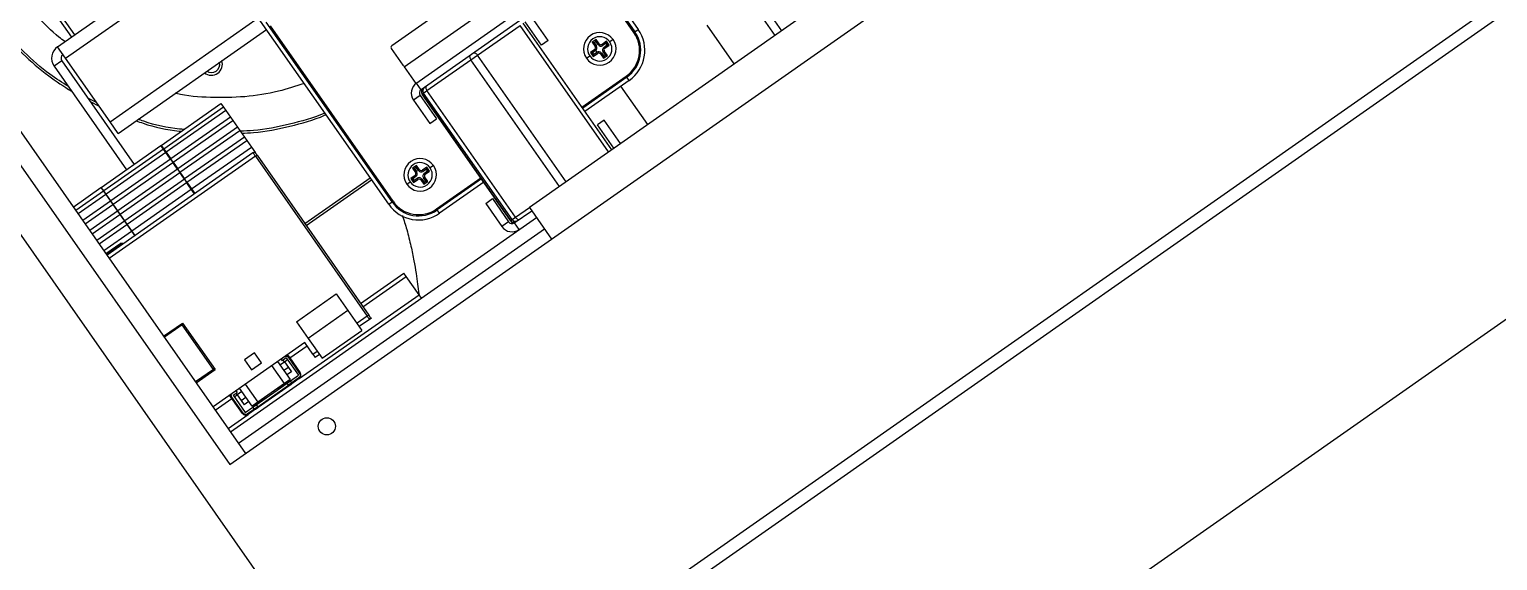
# Model space of a CAD drawing. Header units: millimetres. Extents: x 152904052 to 153933663, y 538271515 to 539240469.
# Drawn here: x 153347333.9 to 153347695.3, y 538942794.8 to 538942925.5 of the extents above; entities that cross this region are included whole.
import ezdxf

# ---------------------------------------------------------------- set-up
doc = ezdxf.new("R2010")
doc.units = ezdxf.units.MM
doc.layers.add('POWR', color=5, linetype='Continuous')

msp = doc.modelspace()

# ---------------------------------------------------------------- linework, layer by layer
at = {"layer": 'POWR', "color": 7}
for p, q in [((153347424.9, 538942742.77), (153348269.45, 538943334.13)), ((153347426.68, 538942740.23), (153348271.22, 538943331.59)), ((153347462.18, 538942689.53), (153348306.73, 538943280.89)), ((153347383.17, 538942818.42), (153347694.89, 538943036.69)), ((153347678.14, 538943036.56), (153347456.97, 538942881.69)), ((153347424.49, 538942742.49), (153347237.73, 538943009.2)), ((153347262.72, 538942990.44), (153347383.17, 538942818.42)), ((153347266.65, 538942993.19), (153347387.1, 538942821.17)), ((153347451.06, 538942972.16), (153347483.75, 538942925.47)), ((153347451.96, 538942969.13), (153347482.93, 538942924.9)), ((153347482.69, 538942924.73), (153347452.46, 538942967.89)), ((153347342.78, 538942918.38), (153347395.15, 538942955.05)), ((153347334.31, 538942939.27), (153347344.93, 538942924.1)), ((153347340.8, 538942921.2), (153347362.3, 538942936.26)), ((153347446.84, 538942938.08), (153347423.09, 538942921.45)), ((153347426.12, 538942916.25), (153347450.7, 538942933.45)), ((153347422.32, 538942882.45), (153347389.62, 538942929.14)), ((153347428.99, 538942912.15), (153347453.56, 538942929.36)), ((153347513.37, 538942929.73), (153347517.38, 538942923.99)), ((153347515.01, 538942930.87), (153347519.02, 538942925.14)), ((153347341.27, 538942927.77), (153347344.2, 538942923.58)), ((153347353.73, 538942902.73), (153347390.22, 538942928.28)), ((153347355.71, 538942899.91), (153347392.2, 538942925.46)), ((153347423.14, 538942883.03), (153347392.16, 538942927.26)), ((153347393.16, 538942926.36), (153347423.38, 538942883.2)), ((153347454.55, 538942927.61), (153347430.3, 538942910.63)), ((153347444.19, 538942919.13), (153347454.67, 538942926.47)), ((153347476.47, 538942895.34), (153347454.67, 538942926.47)), ((153347477.25, 538942895.89), (153347455.45, 538942927.02)), ((153347459.95, 538942921.63), (153347455.94, 538942927.36)), ((153347461.59, 538942922.77), (153347457.58, 538942928.51)), ((153347482.93, 538942924.9), (153347483.75, 538942925.47)), ((153347507.39, 538942917), (153347500.72, 538942926.52)), ((153347461.59, 538942922.77), (153347459.95, 538942921.63)), ((153347473.41, 538942922.99), (153347472.42, 538942922.3)), ((153347472.42, 538942922.3), (153347473.17, 538942921.23)), ((153347472.91, 538942922.21), (153347472.42, 538942922.3)), ((153347473.32, 538942922.5), (153347472.91, 538942922.21)), ((153347472.91, 538942922.21), (153347473.46, 538942921.44)), ((153347473.46, 538942921.44), (153347473.17, 538942921.23)), ((153347473.32, 538942922.5), (153347473.41, 538942922.99)), ((153347473.86, 538942921.72), (153347473.32, 538942922.5)), ((153347474.15, 538942921.92), (153347473.41, 538942922.99)), ((153347473.86, 538942921.72), (153347474.15, 538942921.92)), ((153347475.91, 538942922.55), (153347474.85, 538942921.8)), ((153347475.05, 538942921.51), (153347474.85, 538942921.8)), ((153347475.83, 538942922.06), (153347475.05, 538942921.51)), ((153347475.34, 538942921.1), (153347476.11, 538942921.65)), ((153347475.54, 538942920.82), (153347476.6, 538942921.56)), ((153347475.83, 538942922.06), (153347475.91, 538942922.55)), ((153347476.11, 538942921.65), (153347475.83, 538942922.06)), ((153347476.6, 538942921.56), (153347475.91, 538942922.55)), ((153347476.11, 538942921.65), (153347476.6, 538942921.56)), ((153347477.57, 538942922.97), (153347476.75, 538942922.4)), ((153347482.69, 538942924.73), (153347482.93, 538942924.9)), ((153347342.78, 538942918.38), (153347340.8, 538942921.2)), ((153347353.73, 538942902.73), (153347342.78, 538942918.38)), ((153347422.97, 538942920.75), (153347425.83, 538942916.66)), ((153347431.74, 538942910.42), (153347442.56, 538942917.99)), ((153347442.56, 538942917.99), (153347444.19, 538942919.13)), ((153347464.35, 538942886.86), (153347442.56, 538942917.99)), ((153347465.99, 538942888.01), (153347444.19, 538942919.13)), ((153347471.01, 538942918.38), (153347471.83, 538942918.96)), ((153347473.05, 538942920.54), (153347471.98, 538942919.79)), ((153347471.98, 538942919.79), (153347472.67, 538942918.81)), ((153347472.47, 538942919.71), (153347471.98, 538942919.79)), ((153347473.25, 538942920.25), (153347472.47, 538942919.71)), ((153347472.47, 538942919.71), (153347472.76, 538942919.3)), ((153347472.67, 538942918.81), (153347473.73, 538942919.55)), ((153347472.76, 538942919.3), (153347472.67, 538942918.81)), ((153347472.76, 538942919.3), (153347473.53, 538942919.84)), ((153347473.25, 538942920.25), (153347473.05, 538942920.54)), ((153347473.62, 538942919.9), (153347473.33, 538942920.31)), ((153347473.53, 538942919.84), (153347473.73, 538942919.55)), ((153347474.72, 538942919.63), (153347474.43, 538942919.43)), ((153347474.43, 538942919.43), (153347475.18, 538942918.37)), ((153347474.72, 538942919.63), (153347475.26, 538942918.86)), ((153347475.13, 538942919.92), (153347475.41, 538942920.12)), ((153347475.67, 538942919.14), (153347475.13, 538942919.92)), ((153347475.18, 538942918.37), (153347476.16, 538942919.06)), ((153347475.26, 538942918.86), (153347475.18, 538942918.37)), ((153347475.26, 538942918.86), (153347475.67, 538942919.14)), ((153347475.34, 538942921.1), (153347475.54, 538942920.82)), ((153347476.16, 538942919.06), (153347475.41, 538942920.12)), ((153347475.67, 538942919.14), (153347476.16, 538942919.06)), ((153347341.83, 538942917.72), (153347339.95, 538942916.4)), ((153347339.95, 538942916.4), (153347357.76, 538942890.96)), ((153347341.83, 538942917.72), (153347359.64, 538942892.28)), ((153347426.12, 538942916.25), (153347428.99, 538942912.15)), ((153347430.3, 538942910.63), (153347429.15, 538942912.27)), ((153347469.9, 538942906.37), (153347480.8, 538942914)), ((153347480.97, 538942913.76), (153347470.08, 538942906.13)), ((153347481.54, 538942912.94), (153347470.65, 538942905.31)), ((153347486.09, 538942902.08), (153347479.49, 538942911.5)), ((153347480.8, 538942914), (153347480.97, 538942913.76)), ((153347481.54, 538942912.94), (153347480.97, 538942913.76)), ((153347350.4, 538942907.49), (153347348.23, 538942908.58)), ((153347348.84, 538942907.72), (153347351.01, 538942906.62)), ((153347366.3, 538942896.95), (153347381, 538942907.24)), ((153347381, 538942907.24), (153347381.63, 538942906.35)), ((153347430.05, 538942909.23), (153347428.42, 538942908.09)), ((153347428.42, 538942908.09), (153347432.43, 538942902.35)), ((153347430.05, 538942909.23), (153347434.07, 538942903.5)), ((153347430.54, 538942909.58), (153347452.34, 538942878.45)), ((153347430.54, 538942909.58), (153347430.55, 538942909.58)), ((153347430.55, 538942909.58), (153347430.88, 538942909.82)), ((153347452.34, 538942878.45), (153347430.55, 538942909.58)), ((153347430.88, 538942909.82), (153347431.74, 538942910.42)), ((153347452.68, 538942878.69), (153347430.88, 538942909.82)), ((153347453.54, 538942879.29), (153347431.74, 538942910.42)), ((153347381.63, 538942906.35), (153347366.93, 538942896.05)), ((153347382.2, 538942905.53), (153347367.5, 538942895.24)), ((153347383.35, 538942903.89), (153347368.65, 538942893.6)), ((153347381.63, 538942906.35), (153347382.2, 538942905.53)), ((153347382.2, 538942905.53), (153347383.35, 538942903.89)), ((153347383.35, 538942903.89), (153347383.92, 538942903.07)), ((153347432.43, 538942902.35), (153347434.07, 538942903.5)), ((153347355.71, 538942899.91), (153347353.73, 538942902.73)), ((153347369.22, 538942892.78), (153347383.92, 538942903.07)), ((153347385.07, 538942901.43), (153347370.37, 538942891.14)), ((153347370.94, 538942890.32), (153347385.64, 538942900.61)), ((153347383.92, 538942903.07), (153347385.07, 538942901.43)), ((153347385.07, 538942901.43), (153347385.64, 538942900.61)), ((153347385.64, 538942900.61), (153347386.79, 538942898.98)), ((153347475.36, 538942903.11), (153347473.72, 538942901.97)), ((153347477.74, 538942896.23), (153347473.72, 538942901.97)), ((153347479.37, 538942897.38), (153347475.36, 538942903.11)), ((153347351.56, 538942886.62), (153347366.22, 538942896.89)), ((153347366.84, 538942896), (153347366.22, 538942896.89)), ((153347366.3, 538942896.95), (153347366.93, 538942896.05)), ((153347386.79, 538942898.98), (153347372.09, 538942888.68)), ((153347372.66, 538942887.86), (153347387.36, 538942898.16)), ((153347373.81, 538942886.22), (153347388.51, 538942896.52)), ((153347386.79, 538942898.98), (153347387.36, 538942898.16)), ((153347387.36, 538942898.16), (153347388.51, 538942896.52)), ((153347388.51, 538942896.52), (153347389.51, 538942895.1)), ((153347366.84, 538942896), (153347352.18, 538942885.73)), ((153347367.42, 538942895.18), (153347352.76, 538942884.91)), ((153347388.91, 538942895.08), (153347352.97, 538942869.91)), ((153347389.49, 538942894.26), (153347353.54, 538942869.09)), ((153347368.57, 538942893.54), (153347353.9, 538942883.27)), ((153347354.48, 538942882.45), (153347369.14, 538942892.72)), ((153347367.42, 538942895.18), (153347366.84, 538942896)), ((153347366.93, 538942896.05), (153347367.5, 538942895.24)), ((153347368.57, 538942893.54), (153347367.42, 538942895.18)), ((153347367.5, 538942895.24), (153347368.65, 538942893.6)), ((153347368.57, 538942893.54), (153347369.14, 538942892.72)), ((153347369.22, 538942892.78), (153347368.65, 538942893.6)), ((153347370.29, 538942891.08), (153347369.14, 538942892.72)), ((153347369.22, 538942892.78), (153347370.37, 538942891.14)), ((153347389.49, 538942894.26), (153347417.02, 538942854.94)), ((153347389.9, 538942894.54), (153347417.43, 538942855.22)), ((153347370.29, 538942891.08), (153347355.62, 538942880.82)), ((153347356.2, 538942880), (153347370.86, 538942890.26)), ((153347370.29, 538942891.08), (153347370.86, 538942890.26)), ((153347370.94, 538942890.32), (153347370.37, 538942891.14)), ((153347372.01, 538942888.63), (153347370.86, 538942890.26)), ((153347370.94, 538942890.32), (153347372.09, 538942888.68)), ((153347417.79, 538942888.92), (153347401.71, 538942877.67)), ((153347428.81, 538942889.56), (153347427.75, 538942888.82)), ((153347429.17, 538942892.01), (153347428.19, 538942891.33)), ((153347428.19, 538942891.33), (153347428.93, 538942890.26)), ((153347428.68, 538942891.24), (153347428.19, 538942891.33)), ((153347429.01, 538942889.28), (153347428.24, 538942888.73)), ((153347428.52, 538942888.33), (153347429.3, 538942888.87)), ((153347429.09, 538942891.52), (153347428.68, 538942891.24)), ((153347428.68, 538942891.24), (153347429.22, 538942890.46)), ((153347429.01, 538942889.28), (153347428.81, 538942889.56)), ((153347429.22, 538942890.46), (153347428.93, 538942890.26)), ((153347429.09, 538942891.52), (153347429.17, 538942892.01)), ((153347429.63, 538942890.75), (153347429.09, 538942891.52)), ((153347429.92, 538942890.95), (153347429.17, 538942892.01)), ((153347429.3, 538942888.87), (153347429.5, 538942888.58)), ((153347429.63, 538942890.75), (153347429.92, 538942890.95)), ((153347431.68, 538942891.57), (153347430.61, 538942890.83)), ((153347430.82, 538942890.54), (153347430.61, 538942890.83)), ((153347431.59, 538942891.08), (153347430.82, 538942890.54)), ((153347430.89, 538942888.95), (153347431.18, 538942889.15)), ((153347431.44, 538942888.17), (153347430.89, 538942888.95)), ((153347431.1, 538942890.13), (153347431.88, 538942890.68)), ((153347431.1, 538942890.13), (153347431.3, 538942889.84)), ((153347431.93, 538942888.08), (153347431.18, 538942889.15)), ((153347431.3, 538942889.84), (153347432.37, 538942890.59)), ((153347431.59, 538942891.08), (153347431.68, 538942891.57)), ((153347431.88, 538942890.68), (153347431.59, 538942891.08)), ((153347432.37, 538942890.59), (153347431.68, 538942891.57)), ((153347431.88, 538942890.68), (153347432.37, 538942890.59)), ((153347433.33, 538942892), (153347432.51, 538942891.42)), ((153347434.11, 538942881.31), (153347445, 538942888.94)), ((153347344.65, 538942881.79), (153347351.48, 538942886.56)), ((153347352.1, 538942885.67), (153347345.28, 538942880.9)), ((153347351.48, 538942886.56), (153347352.1, 538942885.67)), ((153347352.18, 538942885.73), (153347351.56, 538942886.62)), ((153347352.1, 538942885.67), (153347352.67, 538942884.85)), ((153347352.76, 538942884.91), (153347352.18, 538942885.73)), ((153347372.01, 538942888.63), (153347357.34, 538942878.36)), ((153347357.92, 538942877.54), (153347372.58, 538942887.81)), ((153347359.06, 538942875.9), (153347373.73, 538942886.17)), ((153347372.01, 538942888.63), (153347372.58, 538942887.81)), ((153347372.66, 538942887.86), (153347372.09, 538942888.68)), ((153347373.73, 538942886.17), (153347372.58, 538942887.81)), ((153347372.66, 538942887.86), (153347373.81, 538942886.22)), ((153347374.54, 538942885.01), (153347373.73, 538942886.17)), ((153347373.81, 538942886.22), (153347374.62, 538942885.07)), ((153347402, 538942877.26), (153347418.07, 538942888.51)), ((153347426.78, 538942887.41), (153347427.6, 538942887.98)), ((153347427.75, 538942888.82), (153347428.44, 538942887.84)), ((153347428.24, 538942888.73), (153347427.75, 538942888.82)), ((153347428.24, 538942888.73), (153347428.52, 538942888.33)), ((153347428.44, 538942887.84), (153347429.5, 538942888.58)), ((153347428.52, 538942888.33), (153347428.44, 538942887.84)), ((153347430.48, 538942888.66), (153347430.2, 538942888.46)), ((153347430.2, 538942888.46), (153347430.94, 538942887.39)), ((153347430.48, 538942888.66), (153347431.03, 538942887.88)), ((153347430.94, 538942887.39), (153347431.93, 538942888.08)), ((153347431.03, 538942887.88), (153347430.94, 538942887.39)), ((153347431.03, 538942887.88), (153347431.44, 538942888.17)), ((153347431.44, 538942888.17), (153347431.93, 538942888.08)), ((153347445.17, 538942888.69), (153347434.28, 538942881.06)), ((153347445.74, 538942887.87), (153347434.85, 538942880.24)), ((153347352.67, 538942884.85), (153347345.85, 538942880.08)), ((153347353.82, 538942883.22), (153347347, 538942878.44)), ((153347347.57, 538942877.62), (153347354.39, 538942882.4)), ((153347352.67, 538942884.85), (153347353.82, 538942883.22)), ((153347353.9, 538942883.27), (153347352.76, 538942884.91)), ((153347353.82, 538942883.22), (153347354.39, 538942882.4)), ((153347354.48, 538942882.45), (153347353.9, 538942883.27)), ((153347354.39, 538942882.4), (153347355.54, 538942880.76)), ((153347355.62, 538942880.82), (153347354.48, 538942882.45)), ((153347422.32, 538942882.45), (153347423.14, 538942883.03)), ((153347423.38, 538942883.2), (153347423.14, 538942883.03)), ((153347446.2, 538942882.69), (153347447.84, 538942883.84)), ((153347446.2, 538942882.69), (153347450.21, 538942876.96)), ((153347447.84, 538942883.84), (153347451.85, 538942878.11)), ((153347453.54, 538942879.29), (153347456.97, 538942881.69)), ((153347456.97, 538942881.69), (153347462.42, 538942873.91)), ((153347355.54, 538942880.76), (153347348.72, 538942875.98)), ((153347349.29, 538942875.16), (153347356.12, 538942879.94)), ((153347357.26, 538942878.3), (153347350.44, 538942873.52)), ((153347355.54, 538942880.76), (153347356.12, 538942879.94)), ((153347356.2, 538942880), (153347355.62, 538942880.82)), ((153347356.12, 538942879.94), (153347357.26, 538942878.3)), ((153347357.34, 538942878.36), (153347356.2, 538942880)), ((153347357.26, 538942878.3), (153347357.84, 538942877.48)), ((153347357.92, 538942877.54), (153347357.34, 538942878.36)), ((153347383.37, 538942826.49), (153347458.69, 538942879.23)), ((153347434.11, 538942881.31), (153347434.28, 538942881.06)), ((153347434.85, 538942880.24), (153347434.28, 538942881.06)), ((153347451.85, 538942878.11), (153347450.21, 538942876.96)), ((153347452.34, 538942878.45), (153347452.68, 538942878.69)), ((153347452.34, 538942878.45), (153347452.87, 538942877.7)), ((153347452.34, 538942878.45), (153347452.34, 538942878.45)), ((153347452.87, 538942877.7), (153347452.36, 538942878.42)), ((153347452.96, 538942877.72), (153347452.66, 538942878.16)), ((153347452.68, 538942878.69), (153347453.54, 538942879.29)), ((153347453.24, 538942877.86), (153347457.54, 538942880.87)), ((153347351.01, 538942872.7), (153347357.84, 538942877.48)), ((153347352.16, 538942871.07), (153347358.98, 538942875.84)), ((153347357.84, 538942877.48), (153347358.98, 538942875.84)), ((153347359.06, 538942875.9), (153347357.92, 538942877.54)), ((153347358.98, 538942875.84), (153347359.79, 538942874.69)), ((153347359.88, 538942874.74), (153347359.06, 538942875.9)), ((153347385.35, 538942823.67), (153347460.67, 538942876.41)), ((153347453.24, 538942877.86), (153347454.39, 538942876.22)), ((153347352.68, 538942870.32), (153347356.41, 538942872.93)), ((153347356.83, 538942872.85), (153347352.86, 538942870.07)), ((153347356.83, 538942872.85), (153347356.41, 538942872.93)), ((153347356.94, 538942872.69), (153347356.83, 538942872.85)), ((153347415.42, 538942858.09), (153347426.07, 538942865.55)), ((153347415.99, 538942857.27), (153347426.64, 538942864.73)), ((153347426.64, 538942864.73), (153347426.07, 538942865.55)), ((153347429.8, 538942860.22), (153347426.64, 538942864.73)), ((153347399.6, 538942853.58), (153347409.43, 538942860.46)), ((153347400.31, 538942839.57), (153347429.8, 538942860.22)), ((153347409.43, 538942860.46), (153347412.29, 538942856.36)), ((153347430.37, 538942859.4), (153347429.8, 538942860.22)), ((153347412.29, 538942856.36), (153347402.46, 538942849.48)), ((153347412.29, 538942856.36), (153347415.74, 538942851.45)), ((153347366.92, 538942849.99), (153347371.58, 538942853.25)), ((153347371.51, 538942852.84), (153347367.09, 538942849.74)), ((153347371.58, 538942853.25), (153347371.51, 538942852.84)), ((153347379.19, 538942841.86), (153347371.51, 538942852.84)), ((153347371.58, 538942853.25), (153347379.61, 538942841.79)), ((153347399.6, 538942853.58), (153347402.46, 538942849.48)), ((153347417.02, 538942854.94), (153347414.52, 538942853.19)), ((153347417.59, 538942854.12), (153347415.09, 538942852.37)), ((153347418, 538942854.4), (153347417.59, 538942854.12)), ((153347417.81, 538942854.67), (153347418, 538942854.4)), ((153347402.46, 538942849.48), (153347405.91, 538942844.57)), ((153347405.91, 538942844.57), (153347415.74, 538942851.45)), ((153347401.67, 538942848.46), (153347379.07, 538942832.64)), ((153347389.26, 538942845.94), (153347386.8, 538942844.22)), ((153347390.98, 538942843.48), (153347389.26, 538942845.94)), ((153347397.97, 538942844.65), (153347402.24, 538942847.64)), ((153347403.68, 538942845.6), (153347401.67, 538942848.46)), ((153347403.68, 538942845.6), (153347404.69, 538942846.3)), ((153347403.68, 538942845.6), (153347404.25, 538942844.78)), ((153347405.26, 538942845.49), (153347404.25, 538942844.78)), ((153347386.8, 538942844.22), (153347388.52, 538942841.76)), ((153347388.52, 538942841.76), (153347390.98, 538942843.48)), ((153347396.65, 538942838.35), (153347393.55, 538942842.78)), ((153347394.94, 538942843.75), (153347398.04, 538942839.33)), ((153347395.51, 538942842.93), (153347396.66, 538942843.74)), ((153347395.84, 538942844.38), (153347396.13, 538942843.97)), ((153347397.11, 538942844.66), (153347396.13, 538942843.97)), ((153347396.66, 538942843.74), (153347396.37, 538942844.14)), ((153347397.64, 538942842.34), (153347396.49, 538942841.54)), ((153347396.66, 538942843.74), (153347397.4, 538942844.25)), ((153347396.66, 538942843.74), (153347397.64, 538942842.34)), ((153347397.11, 538942844.66), (153347400.09, 538942840.4)), ((153347397.8, 538942844.9), (153347397.4, 538942845.47)), ((153347397.64, 538942844.78), (153347397.8, 538942844.9)), ((153347397.64, 538942844.78), (153347400.39, 538942840.85)), ((153347397.64, 538942842.34), (153347398.38, 538942841.28)), ((153347397.8, 538942844.9), (153347400.55, 538942840.97)), ((153347379.19, 538942841.86), (153347374.78, 538942838.77)), ((153347374.95, 538942838.52), (153347379.61, 538942841.79)), ((153347379.61, 538942841.79), (153347379.19, 538942841.86)), ((153347389.73, 538942833.15), (153347397.35, 538942838.48)), ((153347396.65, 538942838.35), (153347390.09, 538942833.76)), ((153347398.05, 538942839.22), (153347395.06, 538942837.12)), ((153347398.04, 538942839.33), (153347396.65, 538942838.35)), ((153347398.38, 538942841.28), (153347397.23, 538942840.47)), ((153347397.35, 538942838.48), (153347398.17, 538942839.05)), ((153347397.69, 538942837.99), (153347397.35, 538942838.48)), ((153347398.51, 538942838.56), (153347397.69, 538942837.99)), ((153347398.17, 538942839.05), (153347398.05, 538942839.22)), ((153347398.17, 538942839.05), (153347400.09, 538942840.4)), ((153347398.51, 538942838.56), (153347398.17, 538942839.05)), ((153347400.31, 538942839.57), (153347398.46, 538942838.28)), ((153347400.19, 538942839.74), (153347398.51, 538942838.56)), ((153347400.19, 538942839.74), (153347400.31, 538942839.57)), ((153347400.55, 538942840.97), (153347400.39, 538942840.85)), ((153347379.64, 538942831.82), (153347383.72, 538942834.67)), ((153347383.54, 538942834.92), (153347383.14, 538942835.49)), ((153347383.55, 538942834.92), (153347383.71, 538942835.03)), ((153347386.3, 538942830.99), (153347383.55, 538942834.92)), ((153347386.46, 538942831.1), (153347383.71, 538942835.03)), ((153347384, 538942835.48), (153347384.99, 538942836.17)), ((153347384, 538942835.48), (153347386.99, 538942831.22)), ((153347384.29, 538942835.07), (153347385.03, 538942835.59)), ((153347384.7, 538942836.58), (153347384.99, 538942836.17)), ((153347385.03, 538942835.59), (153347384.74, 538942836)), ((153347386.18, 538942836.39), (153347385.03, 538942835.59)), ((153347385.03, 538942835.59), (153347386, 538942834.2)), ((153347388.7, 538942832.79), (153347385.6, 538942837.21)), ((153347386, 538942834.2), (153347387.15, 538942835)), ((153347386.99, 538942838.19), (153347390.09, 538942833.76)), ((153347391.79, 538942834.83), (153347388.8, 538942832.74)), ((153347390.08, 538942832.65), (153347397.69, 538942837.99)), ((153347397.81, 538942837.82), (153347390.19, 538942832.49)), ((153347391.9, 538942834.67), (153347391.73, 538942834.91)), ((153347395.01, 538942837.21), (153347395.18, 538942836.96)), ((153347397.69, 538942837.99), (153347397.81, 538942837.82)), ((153347386, 538942834.2), (153347386.75, 538942833.13)), ((153347386.46, 538942831.1), (153347386.3, 538942830.99)), ((153347387.9, 538942833.94), (153347386.75, 538942833.13)), ((153347386.99, 538942831.22), (153347388.91, 538942832.57)), ((153347389.26, 538942832.08), (153347387.58, 538942830.9)), ((153347389.54, 538942832.03), (153347387.69, 538942830.74)), ((153347390.09, 538942833.76), (153347388.7, 538942832.79)), ((153347388.8, 538942832.74), (153347388.91, 538942832.57)), ((153347388.91, 538942832.57), (153347389.73, 538942833.15)), ((153347389.26, 538942832.08), (153347388.91, 538942832.57)), ((153347390.08, 538942832.65), (153347389.26, 538942832.08)), ((153347389.73, 538942833.15), (153347390.08, 538942832.65)), ((153347390.19, 538942832.49), (153347390.08, 538942832.65)), ((153347382.8, 538942827.31), (153347387.69, 538942830.74)), ((153347387.69, 538942830.74), (153347387.58, 538942830.9))]:
    msp.add_line(p, q, dxfattribs=at)
at = {"layer": 'POWR', "color": 7, "flags": 128}
for points in [[(153347442.37, 538942919.08), (153347442.31, 538942919.01), (153347442.27, 538942918.91), (153347442.25, 538942918.79), (153347442.26, 538942918.65), (153347442.3, 538942918.49), (153347442.37, 538942918.32), (153347442.45, 538942918.15), (153347442.56, 538942917.99)], [(153347443.19, 538942919.65), (153347443.29, 538942919.7), (153347443.4, 538942919.71), (153347443.53, 538942919.68), (153347443.66, 538942919.63), (153347443.8, 538942919.54), (153347443.94, 538942919.43), (153347444.07, 538942919.29), (153347444.19, 538942919.13)], [(153347431.56, 538942911.51), (153347431.49, 538942911.44), (153347431.45, 538942911.34), (153347431.44, 538942911.22), (153347431.45, 538942911.08), (153347431.49, 538942910.92), (153347431.55, 538942910.75), (153347431.64, 538942910.58), (153347431.74, 538942910.42)], [(153347453.54, 538942879.29), (153347453.66, 538942879.13), (153347453.79, 538942879), (153347453.92, 538942878.88), (153347454.06, 538942878.79), (153347454.19, 538942878.73), (153347454.31, 538942878.7), (153347454.41, 538942878.7), (153347454.5, 538942878.74)]]:
    msp.add_lwpolyline(points, dxfattribs=at)
at = {"layer": 'POWR', "color": 7}
msp.add_circle((153347407.09, 538942827.84), 2.1, dxfattribs=at)
for centre, radius, start, end in [((153347476.38, 538942920.31), 9, 305, 35), ((153347423.38, 538942921.04), 0.5, 125, 215), ((153347474.29, 538942920.68), 4, 35, 215), ((153347474.29, 538942920.68), 4, 215, 35), ((153347474.29, 538942920.68), 3, 35, 215), ((153347474.29, 538942920.68), 3, 215, 35), ((153347472.76, 538942920.95), 0.851, 305, 35), ((153347474.56, 538942922.21), 0.851, 215, 305), ((153347474.56, 538942922.21), 0.5, 215, 305), ((153347476.38, 538942920.31), 7.7, 305, 35), ((153347476.38, 538942920.31), 8, 305, 35), ((153347342.78, 538942918.38), 3.45, 125, 215), ((153347342.78, 538942918.38), 1.15, 125, 215), ((153347378.64, 538942916.94), 2.75, 231.9124, 18.0876), ((153347472.76, 538942920.95), 0.5, 305, 35), ((153347474.02, 538942919.15), 0.851, 35, 125), ((153347474.02, 538942919.15), 0.5, 35, 125), ((153347475.82, 538942920.41), 0.851, 125, 215), ((153347475.82, 538942920.41), 0.5, 125, 215), ((153347378.64, 538942916.94), 2.1, 237.3927, 305), ((153347378.64, 538942916.94), 2.1, 305, 12.6073), ((153347426.24, 538942916.94), 0.5, 215, 305), ((153347430.87, 538942909.81), 3, 125, 215), ((153347430.87, 538942909.81), 1, 125, 215), ((153347431.36, 538942910.15), 1, 125, 215), ((153347431.36, 538942910.15), 1, 125.0109, 215.0109), ((153347431.7, 538942910.39), 1, 125.0109, 215.0109), ((153347430.06, 538942889.7), 4, 35, 215), ((153347430.06, 538942889.7), 3, 35, 215), ((153347430.06, 538942889.7), 4, 215, 35), ((153347430.06, 538942889.7), 3, 215, 35), ((153347428.53, 538942889.97), 0.5, 305, 35), ((153347428.53, 538942889.97), 0.851, 305, 35), ((153347429.79, 538942888.17), 0.851, 35, 125), ((153347430.33, 538942891.24), 0.851, 215, 305), ((153347430.33, 538942891.24), 0.5, 215, 305), ((153347431.59, 538942889.43), 0.851, 125, 215), ((153347431.59, 538942889.43), 0.5, 125, 215), ((153347429.79, 538942888.17), 0.5, 35, 125), ((153347429.69, 538942887.61), 9, 215, 305), ((153347429.69, 538942887.61), 8, 215, 305), ((153347429.69, 538942887.61), 7.7, 215, 305), ((153347452.67, 538942878.68), 1, 215, 305), ((153347453.16, 538942879.02), 1, 215, 305), ((153347453.16, 538942879.02), 1, 214.9891, 304.9891), ((153347453.5, 538942879.26), 1, 214.9891, 304.9891), ((153347452.67, 538942878.68), 3, 215, 305), ((153347396.98, 538942844.33), 1, 35, 79.427), ((153347398.35, 538942838.45), 0.2, 305, 35), ((153347399.73, 538942840.39), 1, 305, 35), ((153347384.37, 538942835.49), 1, 170.573, 215), ((153347389.42, 538942832.2), 0.2, 215, 305), ((153347387.12, 538942831.56), 1, 215, 305)]:
    msp.add_arc(centre, radius, start, end, dxfattribs=at)
for points, knots in [([(153347310.87, 538942970.13), (153347310.84, 538942969.41), (153347310.68, 538942965.66), (153347311.54, 538942958.86), (153347313.52, 538942949.92), (153347316.73, 538942941.31), (153347320.97, 538942933.27), (153347326.12, 538942925.94), (153347332.02, 538942919.51), (153347338.05, 538942914.22), (153347342.33, 538942911.48), (153347344.24, 538942910.27)], [0, 0, 0, 0, 0.030131, 0.157165, 0.285275, 0.413386, 0.54042, 0.665356, 0.787271, 0.905377, 1, 1, 1, 1]), ([(153347343.45, 538942911.4), (153347341.92, 538942912.38), (153347338.02, 538942914.88), (153347332.37, 538942919.87), (153347326.51, 538942926.25), (153347321.4, 538942933.53), (153347317.19, 538942941.52), (153347314, 538942950.06), (153347312.04, 538942958.94), (153347311.19, 538942965.46), (153347311.33, 538942968.96), (153347311.35, 538942969.45)], [0, 0, 0, 0, 0.078951, 0.200388, 0.325741, 0.454201, 0.584818, 0.716542, 0.848265, 0.978883, 1, 1, 1, 1]), ([(153347342.6, 538942922.46), (153347342.1, 538942922.83), (153347339.63, 538942924.66), (153347335.74, 538942928.68), (153347330.96, 538942934.49), (153347326.91, 538942941.09), (153347323.78, 538942947.74), (153347322.51, 538942952.31), (153347321.96, 538942954.3)], [0, 0, 0, 0, 0.047475, 0.239579, 0.431683, 0.632114, 0.839742, 1, 1, 1, 1]), ([(153347401.5, 538942912.18), (153347399.41, 538942911.49), (153347394.66, 538942909.92), (153347386.87, 538942908.73), (153347378.44, 538942908.62), (153347372.67, 538942909.02), (153347369.86, 538942909.75), (153347369.79, 538942909.76)], [0, 0, 0, 0, 0.205347, 0.466225, 0.729578, 0.992931, 1, 1, 1, 1]), ([(153347371.89, 538942900.86), (153347371.54, 538942900.89), (153347368.18, 538942901.16), (153347364.37, 538942902), (153347361.09, 538942903.19), (153347360.64, 538942903.36)], [0, 0, 0, 0, 0.092851, 0.875095, 1, 1, 1, 1]), ([(153347406.58, 538942904.92), (153347406.52, 538942904.89), (153347403.76, 538942903.62), (153347397.86, 538942902.1), (153347390.94, 538942900.6), (153347386.84, 538942900.48), (153347385.76, 538942900.45)], [0, 0, 0, 0, 0.010585, 0.425896, 0.848183, 1, 1, 1, 1]), ([(153347386.1, 538942899.96), (153347387.09, 538942899.99), (153347391.11, 538942900.12), (153347397.98, 538942901.62), (153347403.95, 538942903.16), (153347406.77, 538942904.46), (153347406.88, 538942904.5)], [0, 0, 0, 0, 0.138759, 0.564722, 0.983649, 1, 1, 1, 1]), ([(153347360.14, 538942903.01), (153347360.71, 538942902.8), (153347364.13, 538942901.55), (153347367.9, 538942900.69), (153347371.09, 538942900.43), (153347371.26, 538942900.41)], [0, 0, 0, 0, 0.1599268, 0.9556562, 1, 1, 1, 1]), ([(153347425.68, 538942879.71), (153347426.06, 538942878.55), (153347426.87, 538942876.04), (153347427.78, 538942872.31), (153347428.52, 538942868.71), (153347429.05, 538942865.61), (153347429.44, 538942862.9), (153347429.68, 538942861.13), (153347429.79, 538942860.23), (153347429.8, 538942860.12)], [0, 0, 0, 0, 0.181096, 0.390589, 0.572408, 0.729693, 0.863626, 0.983614, 1, 1, 1, 1]), ([(153347396.89, 538942845.12), (153347396.91, 538942845.12), (153347396.99, 538942845.13), (153347397.12, 538942845.12), (153347397.28, 538942845.07), (153347397.47, 538942844.98), (153347397.57, 538942844.86), (153347397.64, 538942844.78)], [0, 0, 0, 0, 0.079501, 0.269515, 0.460167, 0.650181, 1, 1, 1, 1]), ([(153347397.81, 538942837.82), (153347397.89, 538942837.88), (153347398.02, 538942837.97), (153347398.17, 538942838.08), (153347398.28, 538942838.15), (153347398.36, 538942838.21), (153347398.44, 538942838.27), (153347398.46, 538942838.28), (153347398.46, 538942838.28)], [0, 0, 0, 0, 0.239443, 0.36994, 0.5, 0.630497, 0.760557, 1, 1, 1, 1]), ([(153347400.39, 538942840.85), (153347400.44, 538942840.76), (153347400.51, 538942840.63), (153347400.54, 538942840.42), (153347400.53, 538942840.25), (153347400.48, 538942840.1), (153347400.39, 538942839.91), (153347400.27, 538942839.8), (153347400.19, 538942839.74)], [0, 0, 0, 0, 0.239443, 0.36994, 0.5, 0.630497, 0.760557, 1, 1, 1, 1]), ([(153347383.71, 538942835.03), (153347383.66, 538942835.12), (153347383.59, 538942835.26), (153347383.56, 538942835.47), (153347383.57, 538942835.63), (153347383.6, 538942835.76), (153347383.64, 538942835.83), (153347383.65, 538942835.85)], [0, 0, 0, 0, 0.349844, 0.54051, 0.730538, 0.921204, 1, 1, 1, 1]), ([(153347387.58, 538942830.9), (153347387.49, 538942830.86), (153347387.35, 538942830.78), (153347387.14, 538942830.76), (153347386.98, 538942830.77), (153347386.82, 538942830.81), (153347386.63, 538942830.91), (153347386.53, 538942831.03), (153347386.46, 538942831.1)], [0, 0, 0, 0, 0.239443, 0.36994, 0.5, 0.630497, 0.760557, 1, 1, 1, 1]), ([(153347389.54, 538942832.03), (153347389.54, 538942832.04), (153347389.56, 538942832.05), (153347389.64, 538942832.1), (153347389.72, 538942832.16), (153347389.83, 538942832.24), (153347389.98, 538942832.34), (153347390.11, 538942832.43), (153347390.19, 538942832.49)], [0, 0, 0, 0, 0.239443, 0.36994, 0.5, 0.630497, 0.760557, 1, 1, 1, 1])]:
    msp.add_open_spline(points, degree=3, knots=knots, dxfattribs=at)
for points in [[(153347389.61, 538942894.95), (153347389.56, 538942895), (153347389.48, 538942895.1), (153347389.29, 538942895.17), (153347389.09, 538942895.17), (153347388.97, 538942895.11), (153347388.91, 538942895.08)], [(153347388.91, 538942895.08), (153347388.92, 538942895.06), (153347388.94, 538942895.04), (153347389.07, 538942894.85), (153347389.26, 538942894.58), (153347389.41, 538942894.36), (153347389.49, 538942894.26)], [(153347389.49, 538942894.26), (153347389.54, 538942894.29), (153347389.65, 538942894.37), (153347389.78, 538942894.46), (153347389.88, 538942894.53), (153347389.89, 538942894.54), (153347389.9, 538942894.54)], [(153347389.9, 538942894.54), (153347389.86, 538942894.6), (153347389.78, 538942894.7), (153347389.69, 538942894.84), (153347389.62, 538942894.93), (153347389.61, 538942894.95), (153347389.61, 538942894.95)], [(153347417.43, 538942855.22), (153347417.42, 538942855.22), (153347417.41, 538942855.21), (153347417.31, 538942855.14), (153347417.18, 538942855.05), (153347417.07, 538942854.97), (153347417.02, 538942854.94)], [(153347417.02, 538942854.94), (153347417.09, 538942854.83), (153347417.24, 538942854.61), (153347417.43, 538942854.34), (153347417.56, 538942854.15), (153347417.58, 538942854.13), (153347417.59, 538942854.12)], [(153347417.71, 538942854.81), (153347417.71, 538942854.82), (153347417.7, 538942854.83), (153347417.63, 538942854.93), (153347417.54, 538942855.06), (153347417.46, 538942855.17), (153347417.43, 538942855.22)], [(153347417.59, 538942854.12), (153347417.64, 538942854.16), (153347417.74, 538942854.25), (153347417.81, 538942854.44), (153347417.81, 538942854.64), (153347417.75, 538942854.76), (153347417.71, 538942854.81)]]:
    msp.add_open_spline(points, degree=3, dxfattribs=at)

doc.saveas('drawing.dxf')
